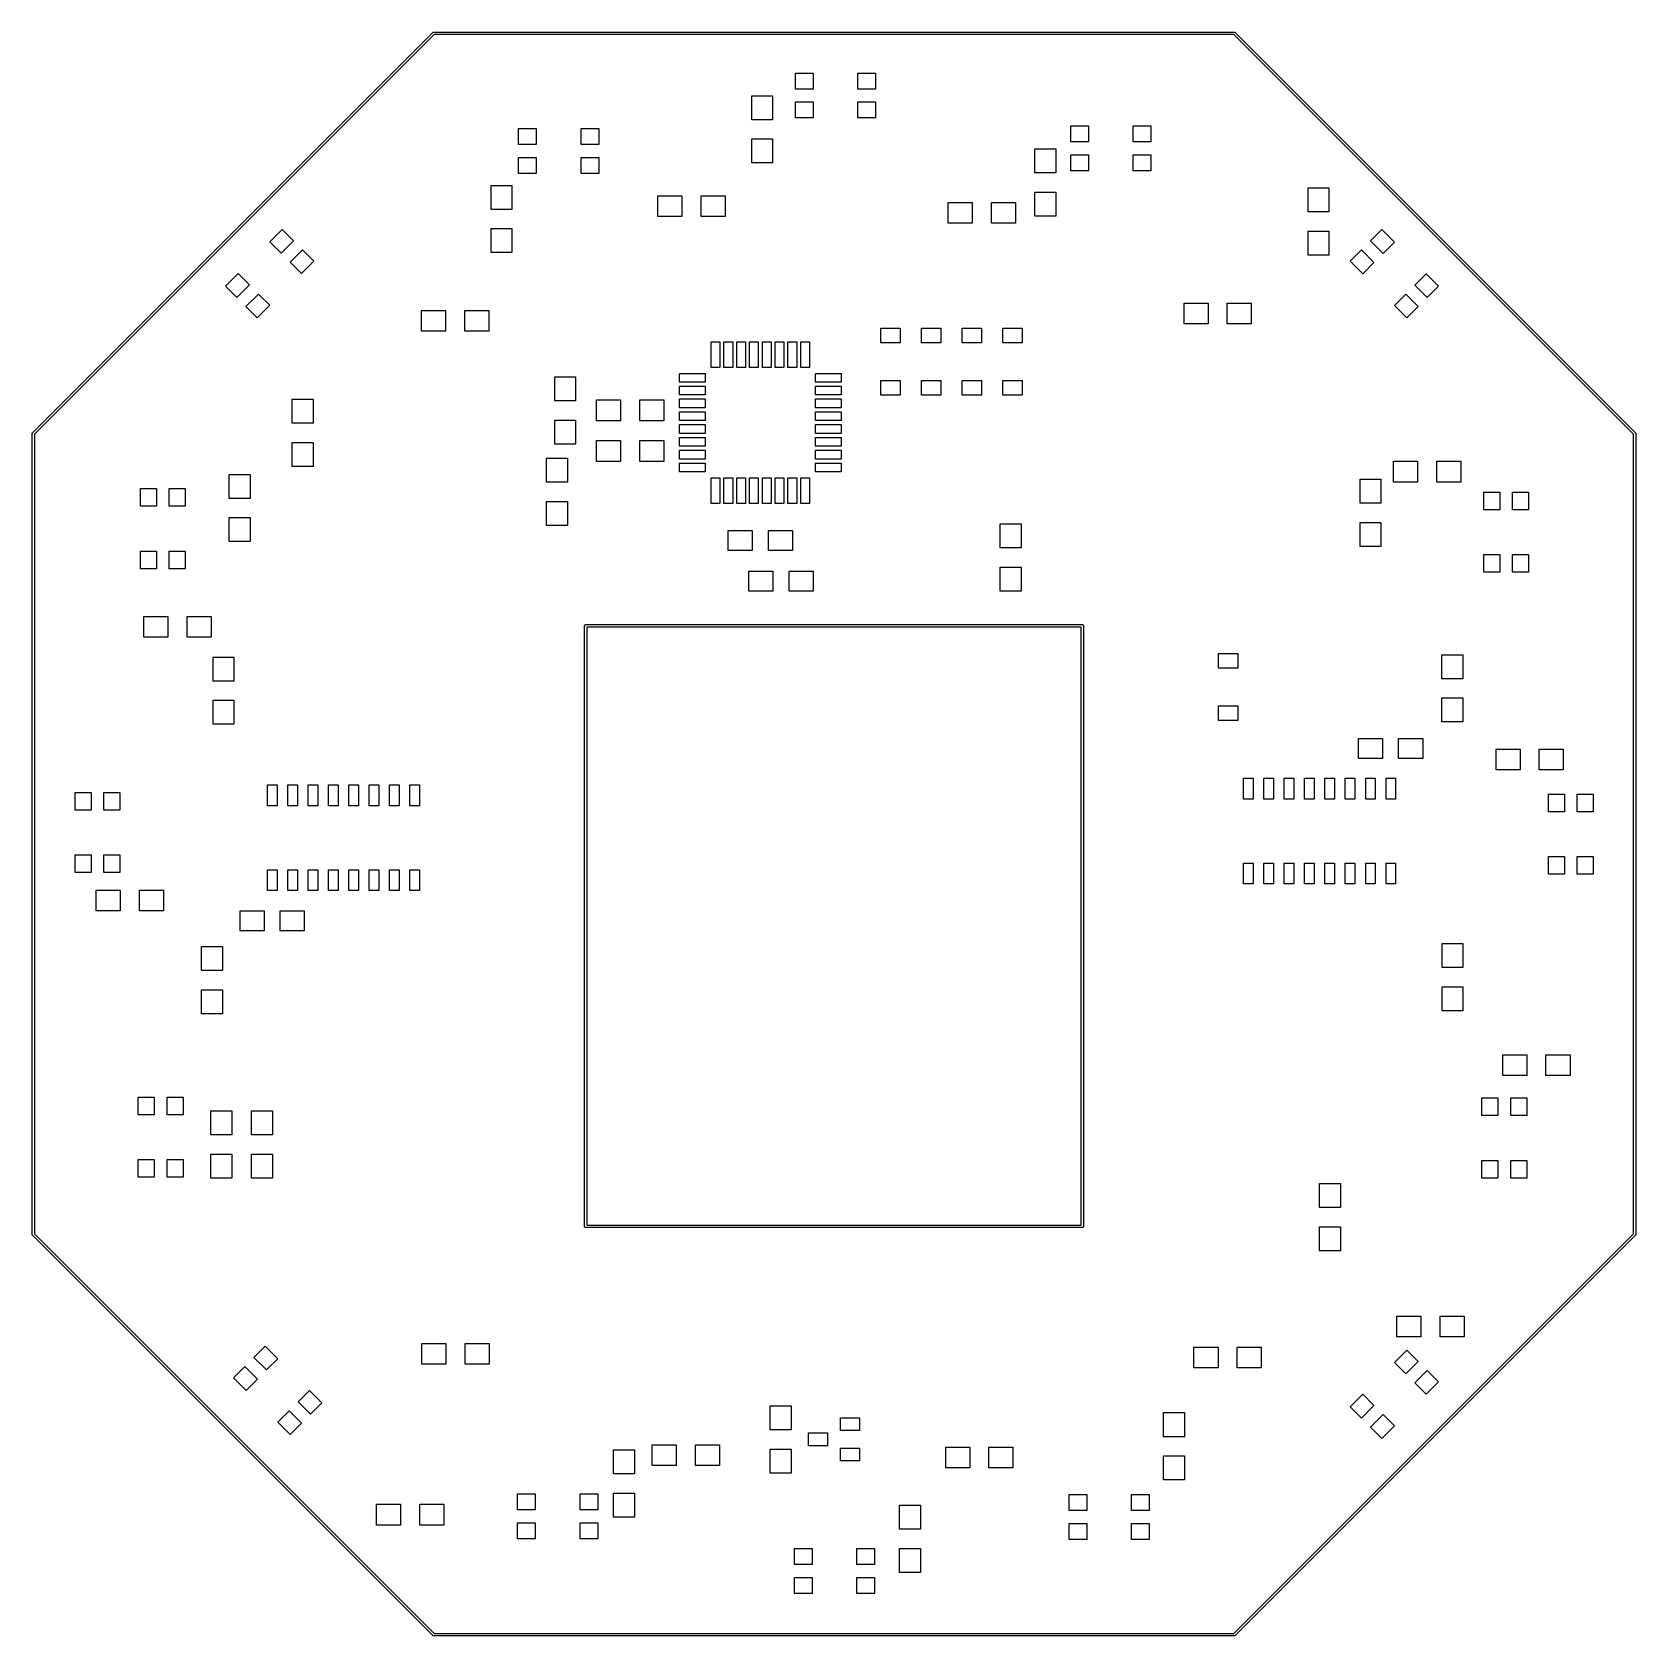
# Model space of a CAD drawing. Extents: x 107 to 207, y -143 to -43.
import ezdxf

# ---------------------------------------------------------------- set-up
doc = ezdxf.new("R2010")
doc.units = 0
doc.header["$MEASUREMENT"] = 0
doc.layers.add('BLACK', color=7, linetype='CONTINUOUS')

msp = doc.modelspace()

# ---------------------------------------------------------------- linework, layer by layer
at = {"layer": 'BLACK', "linetype": 'CONTINUOUS'}
for p, q in [((106.949, -67.9447), (131.945, -42.9493)), ((131.945, -42.9493), (131.951, -42.9417)), ((131.951, -42.9417), (131.96, -42.9367)), ((131.96, -42.9367), (131.968, -42.931)), ((131.968, -42.931), (131.971, -42.9301)), ((131.971, -42.9301), (131.974, -42.9284)), ((131.974, -42.9284), (131.984, -42.9267)), ((131.984, -42.9267), (131.993, -42.9241)), ((131.993, -42.9241), (132.003, -42.925)), ((132.003, -42.925), (181.997, -42.925)), ((181.997, -42.925), (182.007, -42.9241)), ((182.007, -42.9241), (182.016, -42.9267)), ((182.016, -42.9267), (182.026, -42.9284)), ((182.026, -42.9284), (182.029, -42.9301)), ((182.029, -42.9301), (182.032, -42.931)), ((182.032, -42.931), (182.04, -42.9367)), ((182.04, -42.9367), (182.049, -42.9417)), ((182.049, -42.9417), (182.055, -42.9493)), ((182.055, -42.9493), (207.051, -67.9447)), ((132.031, -43.075), (107.075, -68.0311)), ((181.969, -43.075), (132.031, -43.075)), ((206.925, -68.0311), (181.969, -43.075)), ((154.593, -46.4867), (154.593, -45.4867)), ((154.593, -45.4867), (155.693, -45.4867)), ((155.693, -45.4867), (155.693, -46.4867)), ((158.493, -46.4867), (158.493, -45.4867)), ((158.493, -45.4867), (159.593, -45.4867)), ((159.593, -45.4867), (159.593, -46.4867)), ((151.864, -48.3966), (151.864, -46.8966)), ((151.864, -46.8966), (153.164, -46.8966)), ((153.164, -46.8966), (153.164, -48.3966)), ((155.693, -46.4867), (154.593, -46.4867)), ((159.593, -46.4867), (158.493, -46.4867)), ((154.593, -48.2867), (154.593, -47.2867)), ((154.593, -47.2867), (155.693, -47.2867)), ((155.693, -47.2867), (155.693, -48.2867)), ((158.493, -48.2867), (158.493, -47.2867)), ((158.493, -47.2867), (159.593, -47.2867)), ((159.593, -47.2867), (159.593, -48.2867)), ((137.306, -49.9538), (137.306, -48.9538)), ((137.306, -48.9538), (138.406, -48.9538)), ((138.406, -48.9538), (138.406, -49.9538)), ((141.206, -49.9538), (141.206, -48.9538)), ((141.206, -48.9538), (142.306, -48.9538)), ((142.306, -48.9538), (142.306, -49.9538)), ((153.164, -48.3966), (151.864, -48.3966)), ((155.693, -48.2867), (154.593, -48.2867)), ((159.593, -48.2867), (158.493, -48.2867)), ((171.784, -49.7862), (171.784, -48.7862)), ((171.784, -48.7862), (172.884, -48.7862)), ((172.884, -48.7862), (172.884, -49.7862)), ((175.684, -49.7862), (175.684, -48.7862)), ((175.684, -48.7862), (176.784, -48.7862)), ((176.784, -48.7862), (176.784, -49.7862)), ((138.406, -49.9538), (137.306, -49.9538)), ((142.306, -49.9538), (141.206, -49.9538)), ((151.864, -51.0966), (151.864, -49.5966)), ((151.864, -49.5966), (153.164, -49.5966)), ((153.164, -49.5966), (153.164, -51.0966)), ((172.884, -49.7862), (171.784, -49.7862)), ((176.784, -49.7862), (175.684, -49.7862)), ((137.306, -51.7538), (137.306, -50.7538)), ((137.306, -50.7538), (138.406, -50.7538)), ((138.406, -50.7538), (138.406, -51.7538)), ((141.206, -51.7538), (141.206, -50.7538)), ((141.206, -50.7538), (142.306, -50.7538)), ((142.306, -50.7538), (142.306, -51.7538)), ((169.543, -51.7113), (169.543, -50.2113)), ((169.543, -50.2113), (170.843, -50.2113)), ((170.843, -50.2113), (170.843, -51.7113)), ((171.784, -51.5862), (171.784, -50.5862)), ((171.784, -50.5862), (172.884, -50.5862)), ((172.884, -50.5862), (172.884, -51.5862)), ((175.684, -51.5862), (175.684, -50.5862)), ((175.684, -50.5862), (176.784, -50.5862)), ((176.784, -50.5862), (176.784, -51.5862)), ((138.406, -51.7538), (137.306, -51.7538)), ((142.306, -51.7538), (141.206, -51.7538)), ((153.164, -51.0966), (151.864, -51.0966)), ((170.843, -51.7113), (169.543, -51.7113)), ((172.884, -51.5862), (171.784, -51.5862)), ((176.784, -51.5862), (175.684, -51.5862)), ((135.585, -53.9948), (135.585, -52.4948)), ((135.585, -52.4948), (136.885, -52.4948)), ((136.885, -52.4948), (136.885, -53.9948)), ((169.543, -54.4113), (169.543, -52.9113)), ((169.543, -52.9113), (170.843, -52.9113)), ((170.843, -52.9113), (170.843, -54.4113)), ((186.6, -54.15), (186.6, -52.65)), ((186.6, -52.65), (187.9, -52.65)), ((187.9, -52.65), (187.9, -54.15)), ((136.885, -53.9948), (135.585, -53.9948)), ((145.995, -54.4472), (145.995, -53.1472)), ((145.995, -53.1472), (147.495, -53.1472)), ((147.495, -53.1472), (147.495, -54.4472)), ((148.695, -54.4472), (148.695, -53.1472)), ((148.695, -53.1472), (150.195, -53.1472)), ((150.195, -53.1472), (150.195, -54.4472)), ((164.13, -54.8663), (164.13, -53.5663)), ((164.13, -53.5663), (165.63, -53.5663)), ((165.63, -53.5663), (165.63, -54.8663)), ((166.83, -54.8663), (166.83, -53.5663)), ((166.83, -53.5663), (168.33, -53.5663)), ((168.33, -53.5663), (168.33, -54.8663)), ((147.495, -54.4472), (145.995, -54.4472)), ((150.195, -54.4472), (148.695, -54.4472)), ((165.63, -54.8663), (164.13, -54.8663)), ((168.33, -54.8663), (166.83, -54.8663)), ((170.843, -54.4113), (169.543, -54.4113)), ((187.9, -54.15), (186.6, -54.15)), ((121.765, -56.0276), (122.543, -55.2498)), ((122.472, -56.7347), (121.765, -56.0276)), ((123.25, -55.9569), (122.472, -56.7347)), ((122.543, -55.2498), (123.25, -55.9569)), ((135.585, -56.6948), (135.585, -55.1948)), ((135.585, -55.1948), (136.885, -55.1948)), ((136.885, -55.1948), (136.885, -56.6948)), ((186.6, -56.85), (186.6, -55.35)), ((186.6, -55.35), (187.9, -55.35)), ((187.9, -55.35), (187.9, -56.85)), ((190.508, -55.9646), (191.215, -55.2575)), ((191.285, -56.7425), (190.508, -55.9646)), ((191.215, -55.2575), (191.992, -56.0354)), ((191.992, -56.0354), (191.285, -56.7425)), ((123.038, -57.3004), (123.816, -56.5226)), ((123.816, -56.5226), (124.523, -57.2297)), ((136.885, -56.6948), (135.585, -56.6948)), ((187.9, -56.85), (186.6, -56.85)), ((189.235, -57.2374), (189.942, -56.5303)), ((189.942, -56.5303), (190.72, -57.3081)), ((119.008, -58.7854), (119.785, -58.0075)), ((119.785, -58.0075), (120.492, -58.7146)), ((123.745, -58.0075), (123.038, -57.3004)), ((124.523, -57.2297), (123.745, -58.0075)), ((190.013, -58.0153), (189.235, -57.2374)), ((190.72, -57.3081), (190.013, -58.0153)), ((193.265, -58.7224), (193.972, -58.0153)), ((193.972, -58.0153), (194.75, -58.7931)), ((119.715, -59.4925), (119.008, -58.7854)), ((120.492, -58.7146), (119.715, -59.4925)), ((194.043, -59.5002), (193.265, -58.7224)), ((194.75, -58.7931), (194.043, -59.5002)), ((120.28, -60.0581), (121.058, -59.2803)), ((120.987, -60.7653), (120.28, -60.0581)), ((121.765, -59.9874), (120.987, -60.7653)), ((121.058, -59.2803), (121.765, -59.9874)), ((178.858, -61.1528), (178.858, -59.8528)), ((178.858, -59.8528), (180.358, -59.8528)), ((180.358, -59.8528), (180.358, -61.1528)), ((181.558, -61.1528), (181.558, -59.8528)), ((181.558, -59.8528), (183.058, -59.8528)), ((183.058, -59.8528), (183.058, -61.1528)), ((191.992, -59.9952), (192.7, -59.288)), ((192.77, -60.773), (191.992, -59.9952)), ((192.7, -59.288), (193.477, -60.0659)), ((193.477, -60.0659), (192.77, -60.773)), ((131.25, -61.61), (131.25, -60.31)), ((131.25, -60.31), (132.75, -60.31)), ((132.75, -60.31), (132.75, -61.61)), ((133.95, -61.61), (133.95, -60.31)), ((133.95, -60.31), (135.45, -60.31)), ((135.45, -60.31), (135.45, -61.61)), ((132.75, -61.61), (131.25, -61.61)), ((135.45, -61.61), (133.95, -61.61)), ((159.918, -62.32), (159.918, -61.41)), ((159.918, -61.41), (161.138, -61.41)), ((161.138, -61.41), (161.138, -62.32)), ((162.458, -62.32), (162.458, -61.41)), ((162.458, -61.41), (163.678, -61.41)), ((163.678, -61.41), (163.678, -62.32)), ((164.998, -62.32), (164.998, -61.41)), ((164.998, -61.41), (166.218, -61.41)), ((166.218, -61.41), (166.218, -62.32)), ((167.538, -62.32), (167.538, -61.41)), ((167.538, -61.41), (168.758, -61.41)), ((168.758, -61.41), (168.758, -62.32)), ((180.358, -61.1528), (178.858, -61.1528)), ((183.058, -61.1528), (181.558, -61.1528)), ((149.325, -63.86), (149.325, -62.26)), ((149.325, -62.26), (149.875, -62.26)), ((149.875, -62.26), (149.875, -63.86)), ((150.125, -63.86), (150.125, -62.26)), ((150.125, -62.26), (150.675, -62.26)), ((150.675, -62.26), (150.675, -63.86)), ((150.925, -63.86), (150.925, -62.26)), ((150.925, -62.26), (151.475, -62.26)), ((151.475, -62.26), (151.475, -63.86)), ((151.725, -63.86), (151.725, -62.26)), ((151.725, -62.26), (152.275, -62.26)), ((152.275, -62.26), (152.275, -63.86)), ((152.525, -63.86), (152.525, -62.26)), ((152.525, -62.26), (153.075, -62.26)), ((153.075, -62.26), (153.075, -63.86)), ((153.325, -63.86), (153.325, -62.26)), ((153.325, -62.26), (153.875, -62.26)), ((153.875, -62.26), (153.875, -63.86)), ((154.125, -63.86), (154.125, -62.26)), ((154.125, -62.26), (154.675, -62.26)), ((154.675, -62.26), (154.675, -63.86)), ((154.925, -63.86), (154.925, -62.26)), ((154.925, -62.26), (155.475, -62.26)), ((155.475, -62.26), (155.475, -63.86)), ((161.138, -62.32), (159.918, -62.32)), ((163.678, -62.32), (162.458, -62.32)), ((166.218, -62.32), (164.998, -62.32)), ((168.758, -62.32), (167.538, -62.32)), ((149.875, -63.86), (149.325, -63.86)), ((150.675, -63.86), (150.125, -63.86)), ((151.475, -63.86), (150.925, -63.86)), ((152.275, -63.86), (151.725, -63.86)), ((153.075, -63.86), (152.525, -63.86)), ((153.875, -63.86), (153.325, -63.86)), ((154.675, -63.86), (154.125, -63.86)), ((155.475, -63.86), (154.925, -63.86)), ((139.558, -65.948), (139.558, -64.448)), ((139.558, -64.448), (140.858, -64.448)), ((140.858, -64.448), (140.858, -65.948)), ((147.35, -64.785), (147.35, -64.235)), ((147.35, -64.235), (148.95, -64.235)), ((148.95, -64.785), (147.35, -64.785)), ((147.35, -65.585), (147.35, -65.035)), ((147.35, -65.035), (148.95, -65.035)), ((148.95, -64.235), (148.95, -64.785)), ((148.95, -65.035), (148.95, -65.585)), ((155.85, -64.785), (155.85, -64.235)), ((155.85, -64.235), (157.45, -64.235)), ((157.45, -64.785), (155.85, -64.785)), ((155.85, -65.585), (155.85, -65.035)), ((155.85, -65.035), (157.45, -65.035)), ((157.45, -64.235), (157.45, -64.785)), ((157.45, -65.035), (157.45, -65.585)), ((159.918, -65.59), (159.918, -64.68)), ((159.918, -64.68), (161.138, -64.68)), ((161.138, -64.68), (161.138, -65.59)), ((162.458, -65.59), (162.458, -64.68)), ((162.458, -64.68), (163.678, -64.68)), ((163.678, -64.68), (163.678, -65.59)), ((164.998, -65.59), (164.998, -64.68)), ((164.998, -64.68), (166.218, -64.68)), ((166.218, -64.68), (166.218, -65.59)), ((167.538, -65.59), (167.538, -64.68)), ((167.538, -64.68), (168.758, -64.68)), ((168.758, -64.68), (168.758, -65.59)), ((123.175, -67.345), (123.175, -65.845)), ((123.175, -65.845), (124.475, -65.845)), ((124.475, -65.845), (124.475, -67.345)), ((140.858, -65.948), (139.558, -65.948)), ((142.172, -67.198), (142.172, -65.898)), ((142.172, -65.898), (143.672, -65.898)), ((143.672, -65.898), (143.672, -67.198)), ((144.872, -67.198), (144.872, -65.898)), ((144.872, -65.898), (146.372, -65.898)), ((146.372, -65.898), (146.372, -67.198)), ((148.95, -65.585), (147.35, -65.585)), ((147.35, -66.385), (147.35, -65.835)), ((147.35, -65.835), (148.95, -65.835)), ((148.95, -65.835), (148.95, -66.385)), ((157.45, -65.585), (155.85, -65.585)), ((155.85, -66.385), (155.85, -65.835)), ((155.85, -65.835), (157.45, -65.835)), ((157.45, -65.835), (157.45, -66.385)), ((161.138, -65.59), (159.918, -65.59)), ((163.678, -65.59), (162.458, -65.59)), ((166.218, -65.59), (164.998, -65.59)), ((168.758, -65.59), (167.538, -65.59)), ((148.95, -66.385), (147.35, -66.385)), ((147.35, -67.185), (147.35, -66.635)), ((147.35, -66.635), (148.95, -66.635)), ((148.95, -66.635), (148.95, -67.185)), ((157.45, -66.385), (155.85, -66.385)), ((155.85, -67.185), (155.85, -66.635)), ((155.85, -66.635), (157.45, -66.635)), ((157.45, -66.635), (157.45, -67.185)), ((106.924, -67.9934), (106.927, -67.9837)), ((106.925, -68.0033), (106.924, -67.9934)), ((106.925, -117.997), (106.925, -68.0033)), ((106.927, -67.9837), (106.928, -67.974)), ((106.928, -67.974), (106.93, -67.9711)), ((106.93, -67.9711), (106.931, -67.9678)), ((106.931, -67.9678), (106.937, -67.9597)), ((106.937, -67.9597), (106.942, -67.951)), ((106.942, -67.951), (106.949, -67.9447)), ((107.075, -68.0311), (107.075, -117.969)), ((124.475, -67.345), (123.175, -67.345)), ((139.558, -68.648), (139.558, -67.148)), ((139.558, -67.148), (140.858, -67.148)), ((140.858, -67.148), (140.858, -68.648)), ((143.672, -67.198), (142.172, -67.198)), ((146.372, -67.198), (144.872, -67.198)), ((148.95, -67.185), (147.35, -67.185)), ((147.35, -67.985), (147.35, -67.435)), ((147.35, -67.435), (148.95, -67.435)), ((148.95, -67.985), (147.35, -67.985)), ((148.95, -67.435), (148.95, -67.985)), ((157.45, -67.185), (155.85, -67.185)), ((155.85, -67.985), (155.85, -67.435)), ((155.85, -67.435), (157.45, -67.435)), ((157.45, -67.985), (155.85, -67.985)), ((157.45, -67.435), (157.45, -67.985)), ((206.925, -117.969), (206.925, -68.0311)), ((207.051, -67.9447), (207.058, -67.951)), ((207.058, -67.951), (207.063, -67.9597)), ((207.063, -67.9597), (207.069, -67.9678)), ((207.069, -67.9678), (207.07, -67.971)), ((207.07, -67.971), (207.072, -67.974)), ((207.072, -67.974), (207.073, -67.9838)), ((207.073, -67.9838), (207.076, -67.9934)), ((207.076, -67.9934), (207.075, -68.0033)), ((207.075, -68.0033), (207.075, -117.997)), ((123.175, -70.045), (123.175, -68.545)), ((123.175, -68.545), (124.475, -68.545)), ((124.475, -68.545), (124.475, -70.045)), ((140.858, -68.648), (139.558, -68.648)), ((142.172, -69.738), (142.172, -68.438)), ((142.172, -68.438), (143.672, -68.438)), ((143.672, -68.438), (143.672, -69.738)), ((144.872, -69.738), (144.872, -68.438)), ((144.872, -68.438), (146.372, -68.438)), ((146.372, -68.438), (146.372, -69.738)), ((147.35, -68.785), (147.35, -68.235)), ((147.35, -68.235), (148.95, -68.235)), ((148.95, -68.785), (147.35, -68.785)), ((147.35, -69.585), (147.35, -69.035)), ((147.35, -69.035), (148.95, -69.035)), ((148.95, -68.235), (148.95, -68.785)), ((148.95, -69.035), (148.95, -69.585)), ((155.85, -68.785), (155.85, -68.235)), ((155.85, -68.235), (157.45, -68.235)), ((157.45, -68.785), (155.85, -68.785)), ((155.85, -69.585), (155.85, -69.035)), ((155.85, -69.035), (157.45, -69.035)), ((157.45, -68.235), (157.45, -68.785)), ((157.45, -69.035), (157.45, -69.585)), ((124.475, -70.045), (123.175, -70.045)), ((139.05, -71.028), (139.05, -69.528)), ((139.05, -69.528), (140.35, -69.528)), ((140.35, -69.528), (140.35, -71.028)), ((143.672, -69.738), (142.172, -69.738)), ((146.372, -69.738), (144.872, -69.738)), ((148.95, -69.585), (147.35, -69.585)), ((147.35, -70.385), (147.35, -69.835)), ((147.35, -69.835), (148.95, -69.835)), ((148.95, -69.835), (148.95, -70.385)), ((157.45, -69.585), (155.85, -69.585)), ((155.85, -70.385), (155.85, -69.835)), ((155.85, -69.835), (157.45, -69.835)), ((157.45, -69.835), (157.45, -70.385)), ((191.943, -71.0207), (191.943, -69.7207)), ((191.943, -69.7207), (193.443, -69.7207)), ((193.443, -69.7207), (193.443, -71.0207)), ((194.643, -71.0207), (194.643, -69.7207)), ((194.643, -69.7207), (196.143, -69.7207)), ((196.143, -69.7207), (196.143, -71.0207)), ((119.238, -72.044), (119.238, -70.544)), ((119.238, -70.544), (120.538, -70.544)), ((120.538, -70.544), (120.538, -72.044)), ((140.35, -71.028), (139.05, -71.028)), ((148.95, -70.385), (147.35, -70.385)), ((149.325, -72.36), (149.325, -70.76)), ((149.325, -70.76), (149.875, -70.76)), ((149.875, -70.76), (149.875, -72.36)), ((150.125, -72.36), (150.125, -70.76)), ((150.125, -70.76), (150.675, -70.76)), ((150.675, -70.76), (150.675, -72.36)), ((150.925, -72.36), (150.925, -70.76)), ((150.925, -70.76), (151.475, -70.76)), ((151.475, -70.76), (151.475, -72.36)), ((151.725, -72.36), (151.725, -70.76)), ((151.725, -70.76), (152.275, -70.76)), ((152.275, -70.76), (152.275, -72.36)), ((152.525, -72.36), (152.525, -70.76)), ((152.525, -70.76), (153.075, -70.76)), ((153.075, -70.76), (153.075, -72.36)), ((153.325, -72.36), (153.325, -70.76)), ((153.325, -70.76), (153.875, -70.76)), ((153.875, -70.76), (153.875, -72.36)), ((154.125, -72.36), (154.125, -70.76)), ((154.125, -70.76), (154.675, -70.76)), ((154.675, -70.76), (154.675, -72.36)), ((154.925, -72.36), (154.925, -70.76)), ((154.925, -70.76), (155.475, -70.76)), ((155.475, -70.76), (155.475, -72.36)), ((157.45, -70.385), (155.85, -70.385)), ((189.85, -72.35), (189.85, -70.85)), ((189.85, -70.85), (191.15, -70.85)), ((191.15, -70.85), (191.15, -72.35)), ((193.443, -71.0207), (191.943, -71.0207)), ((196.143, -71.0207), (194.643, -71.0207)), ((113.691, -72.535), (113.691, -71.435)), ((113.691, -71.435), (114.691, -71.435)), ((114.691, -71.435), (114.691, -72.535)), ((115.491, -72.535), (115.491, -71.435)), ((115.491, -71.435), (116.491, -71.435)), ((116.491, -71.435), (116.491, -72.535)), ((120.538, -72.044), (119.238, -72.044)), ((197.573, -72.7495), (197.573, -71.6495)), ((197.573, -71.6495), (198.573, -71.6495)), ((198.573, -71.6495), (198.573, -72.7495)), ((199.373, -72.7495), (199.373, -71.6495)), ((199.373, -71.6495), (200.373, -71.6495)), ((200.373, -71.6495), (200.373, -72.7495)), ((114.691, -72.535), (113.691, -72.535)), ((116.491, -72.535), (115.491, -72.535)), ((139.05, -73.728), (139.05, -72.228)), ((139.05, -72.228), (140.35, -72.228)), ((140.35, -72.228), (140.35, -73.728)), ((149.875, -72.36), (149.325, -72.36)), ((150.675, -72.36), (150.125, -72.36)), ((151.475, -72.36), (150.925, -72.36)), ((152.275, -72.36), (151.725, -72.36)), ((153.075, -72.36), (152.525, -72.36)), ((153.875, -72.36), (153.325, -72.36)), ((154.675, -72.36), (154.125, -72.36)), ((155.475, -72.36), (154.925, -72.36)), ((191.15, -72.35), (189.85, -72.35)), ((198.573, -72.7495), (197.573, -72.7495)), ((200.373, -72.7495), (199.373, -72.7495)), ((119.238, -74.744), (119.238, -73.244)), ((119.238, -73.244), (120.538, -73.244)), ((120.538, -73.244), (120.538, -74.744)), ((140.35, -73.728), (139.05, -73.728)), ((150.4, -75.301), (150.4, -74.051)), ((150.4, -74.051), (151.9, -74.051)), ((151.9, -74.051), (151.9, -75.301)), ((152.9, -75.301), (152.9, -74.051)), ((152.9, -74.051), (154.4, -74.051)), ((154.4, -74.051), (154.4, -75.301)), ((167.38, -75.13), (167.38, -73.63)), ((167.38, -73.63), (168.68, -73.63)), ((168.68, -73.63), (168.68, -75.13)), ((189.85, -75.05), (189.85, -73.55)), ((189.85, -73.55), (191.15, -73.55)), ((191.15, -73.55), (191.15, -75.05)), ((120.538, -74.744), (119.238, -74.744)), ((191.15, -75.05), (189.85, -75.05)), ((113.691, -76.435), (113.691, -75.335)), ((113.691, -75.335), (114.691, -75.335)), ((114.691, -75.335), (114.691, -76.435)), ((115.491, -76.435), (115.491, -75.335)), ((115.491, -75.335), (116.491, -75.335)), ((116.491, -75.335), (116.491, -76.435)), ((151.9, -75.301), (150.4, -75.301)), ((154.4, -75.301), (152.9, -75.301)), ((168.68, -75.13), (167.38, -75.13)), ((197.573, -76.6495), (197.573, -75.5495)), ((197.573, -75.5495), (198.573, -75.5495)), ((198.573, -75.5495), (198.573, -76.6495)), ((199.373, -76.6495), (199.373, -75.5495)), ((199.373, -75.5495), (200.373, -75.5495)), ((200.373, -75.5495), (200.373, -76.6495)), ((114.691, -76.435), (113.691, -76.435)), ((116.491, -76.435), (115.491, -76.435)), ((151.69, -77.841), (151.69, -76.591)), ((151.69, -76.591), (153.19, -76.591)), ((153.19, -76.591), (153.19, -77.841)), ((154.19, -77.841), (154.19, -76.591)), ((154.19, -76.591), (155.69, -76.591)), ((155.69, -76.591), (155.69, -77.841)), ((167.38, -77.83), (167.38, -76.33)), ((167.38, -76.33), (168.68, -76.33)), ((168.68, -76.33), (168.68, -77.83)), ((198.573, -76.6495), (197.573, -76.6495)), ((200.373, -76.6495), (199.373, -76.6495)), ((153.19, -77.841), (151.69, -77.841)), ((155.69, -77.841), (154.19, -77.841)), ((168.68, -77.83), (167.38, -77.83)), ((113.902, -80.7108), (113.902, -79.4108)), ((113.902, -79.4108), (115.402, -79.4108)), ((115.402, -79.4108), (115.402, -80.7108)), ((116.602, -80.7108), (116.602, -79.4108)), ((116.602, -79.4108), (118.102, -79.4108)), ((118.102, -79.4108), (118.102, -80.7108)), ((141.425, -79.9868), (141.427, -79.9805)), ((141.425, -79.9934), (141.425, -79.9868)), ((141.425, -117.487), (141.425, -79.9934)), ((141.425, -79.9934), (141.425, -79.9934)), ((141.427, -79.9805), (141.428, -79.974)), ((141.428, -79.974), (141.432, -79.9682)), ((141.432, -79.9682), (141.434, -79.9619)), ((141.434, -79.9619), (141.438, -79.9568)), ((141.438, -79.9568), (141.442, -79.951)), ((141.442, -79.951), (141.447, -79.9468)), ((141.447, -79.9468), (141.451, -79.9417)), ((141.451, -79.9417), (141.457, -79.9383)), ((141.457, -79.9383), (141.462, -79.934)), ((141.462, -79.934), (141.468, -79.9318)), ((141.468, -79.9318), (141.474, -79.9284)), ((141.474, -79.9284), (141.481, -79.9273)), ((141.481, -79.9273), (141.487, -79.925)), ((141.487, -79.925), (141.493, -79.925)), ((141.493, -79.925), (141.493, -79.925)), ((141.493, -79.925), (172.507, -79.925)), ((172.425, -80.075), (141.575, -80.075)), ((141.575, -80.075), (141.575, -117.425)), ((172.425, -117.425), (172.425, -80.075)), ((172.507, -79.925), (172.507, -79.925)), ((172.507, -79.925), (172.513, -79.925)), ((172.513, -79.925), (172.519, -79.9273)), ((172.519, -79.9273), (172.526, -79.9284)), ((172.526, -79.9284), (172.532, -79.9318)), ((172.532, -79.9318), (172.538, -79.934)), ((172.538, -79.934), (172.543, -79.9383)), ((172.543, -79.9383), (172.549, -79.9417)), ((172.549, -79.9417), (172.553, -79.9468)), ((172.553, -79.9468), (172.558, -79.951)), ((172.558, -79.951), (172.562, -79.9568)), ((172.562, -79.9568), (172.566, -79.9619)), ((172.566, -79.9619), (172.568, -79.9682)), ((172.568, -79.9682), (172.572, -79.974)), ((172.572, -79.974), (172.573, -79.9805)), ((172.573, -79.9805), (172.575, -79.9868)), ((172.575, -79.9868), (172.575, -79.9934)), ((172.575, -79.9934), (172.575, -79.9934)), ((172.575, -79.9934), (172.575, -117.507)), ((115.402, -80.7108), (113.902, -80.7108)), ((118.102, -80.7108), (116.602, -80.7108)), ((118.222, -83.4486), (118.222, -81.9486)), ((118.222, -81.9486), (119.522, -81.9486)), ((119.522, -81.9486), (119.522, -83.4486)), ((181, -82.64), (181, -81.73)), ((181, -81.73), (182.22, -81.73)), ((182.22, -81.73), (182.22, -82.64)), ((194.958, -83.3038), (194.958, -81.8038)), ((194.958, -81.8038), (196.258, -81.8038)), ((196.258, -81.8038), (196.258, -83.3038)), ((182.22, -82.64), (181, -82.64)), ((119.522, -83.4486), (118.222, -83.4486)), ((196.258, -83.3038), (194.958, -83.3038)), ((118.222, -86.1486), (118.222, -84.6486)), ((118.222, -84.6486), (119.522, -84.6486)), ((119.522, -84.6486), (119.522, -86.1486)), ((181, -85.91), (181, -85)), ((181, -85), (182.22, -85)), ((182.22, -85), (182.22, -85.91)), ((194.958, -86.0038), (194.958, -84.5038)), ((194.958, -84.5038), (196.258, -84.5038)), ((196.258, -84.5038), (196.258, -86.0038)), ((182.22, -85.91), (181, -85.91)), ((196.258, -86.0038), (194.958, -86.0038)), ((119.522, -86.1486), (118.222, -86.1486)), ((189.76, -88.285), (189.76, -87.035)), ((189.76, -87.035), (191.26, -87.035)), ((191.26, -87.035), (191.26, -88.285)), ((192.26, -88.285), (192.26, -87.035)), ((192.26, -87.035), (193.76, -87.035)), ((193.76, -87.035), (193.76, -88.285)), ((198.342, -88.9963), (198.342, -87.6963)), ((198.342, -87.6963), (199.842, -87.6963)), ((199.842, -87.6963), (199.842, -88.9963)), ((201.042, -88.9963), (201.042, -87.6963)), ((201.042, -87.6963), (202.542, -87.6963)), ((202.542, -87.6963), (202.542, -88.9963)), ((191.26, -88.285), (189.76, -88.285)), ((193.76, -88.285), (192.26, -88.285)), ((199.842, -88.9963), (198.342, -88.9963)), ((202.542, -88.9963), (201.042, -88.9963)), ((121.62, -91.235), (121.62, -89.935)), ((121.62, -89.935), (122.22, -89.935)), ((122.22, -89.935), (122.22, -91.235)), ((122.89, -91.235), (122.89, -89.935)), ((122.89, -89.935), (123.49, -89.935)), ((123.49, -89.935), (123.49, -91.235)), ((124.16, -91.235), (124.16, -89.935)), ((124.16, -89.935), (124.76, -89.935)), ((124.76, -89.935), (124.76, -91.235)), ((125.43, -91.235), (125.43, -89.935)), ((125.43, -89.935), (126.03, -89.935)), ((126.03, -89.935), (126.03, -91.235)), ((126.7, -91.235), (126.7, -89.935)), ((126.7, -89.935), (127.3, -89.935)), ((127.3, -89.935), (127.3, -91.235)), ((127.97, -91.235), (127.97, -89.935)), ((127.97, -89.935), (128.57, -89.935)), ((128.57, -89.935), (128.57, -91.235)), ((129.24, -91.235), (129.24, -89.935)), ((129.24, -89.935), (129.84, -89.935)), ((129.84, -89.935), (129.84, -91.235)), ((130.51, -91.235), (130.51, -89.935)), ((130.51, -89.935), (131.11, -89.935)), ((131.11, -89.935), (131.11, -91.235)), ((182.58, -90.82), (182.58, -89.52)), ((182.58, -89.52), (183.18, -89.52)), ((183.18, -89.52), (183.18, -90.82)), ((183.85, -90.82), (183.85, -89.52)), ((183.85, -89.52), (184.45, -89.52)), ((184.45, -89.52), (184.45, -90.82)), ((185.12, -90.82), (185.12, -89.52)), ((185.12, -89.52), (185.72, -89.52)), ((185.72, -89.52), (185.72, -90.82)), ((186.39, -90.82), (186.39, -89.52)), ((186.39, -89.52), (186.99, -89.52)), ((186.99, -89.52), (186.99, -90.82)), ((187.66, -90.82), (187.66, -89.52)), ((187.66, -89.52), (188.26, -89.52)), ((188.26, -89.52), (188.26, -90.82)), ((188.93, -90.82), (188.93, -89.52)), ((188.93, -89.52), (189.53, -89.52)), ((189.53, -89.52), (189.53, -90.82)), ((190.2, -90.82), (190.2, -89.52)), ((190.2, -89.52), (190.8, -89.52)), ((190.8, -89.52), (190.8, -90.82)), ((191.47, -90.82), (191.47, -89.52)), ((191.47, -89.52), (192.07, -89.52)), ((192.07, -89.52), (192.07, -90.82)), ((109.612, -91.5063), (109.612, -90.4063)), ((109.612, -90.4063), (110.612, -90.4063)), ((110.612, -90.4063), (110.612, -91.5063)), ((111.412, -91.5063), (111.412, -90.4063)), ((111.412, -90.4063), (112.412, -90.4063)), ((112.412, -90.4063), (112.412, -91.5063)), ((183.18, -90.82), (182.58, -90.82)), ((184.45, -90.82), (183.85, -90.82)), ((185.72, -90.82), (185.12, -90.82)), ((186.99, -90.82), (186.39, -90.82)), ((188.26, -90.82), (187.66, -90.82)), ((189.53, -90.82), (188.93, -90.82)), ((190.8, -90.82), (190.2, -90.82)), ((192.07, -90.82), (191.47, -90.82)), ((201.611, -91.609), (201.611, -90.509)), ((201.611, -90.509), (202.611, -90.509)), ((202.611, -90.509), (202.611, -91.609)), ((203.411, -91.609), (203.411, -90.509)), ((203.411, -90.509), (204.411, -90.509)), ((204.411, -90.509), (204.411, -91.609)), ((110.612, -91.5063), (109.612, -91.5063)), ((112.412, -91.5063), (111.412, -91.5063)), ((122.22, -91.235), (121.62, -91.235)), ((123.49, -91.235), (122.89, -91.235)), ((124.76, -91.235), (124.16, -91.235)), ((126.03, -91.235), (125.43, -91.235)), ((127.3, -91.235), (126.7, -91.235)), ((128.57, -91.235), (127.97, -91.235)), ((129.84, -91.235), (129.24, -91.235)), ((131.11, -91.235), (130.51, -91.235)), ((202.611, -91.609), (201.611, -91.609)), ((204.411, -91.609), (203.411, -91.609)), ((109.612, -95.4063), (109.612, -94.3063)), ((109.612, -94.3063), (110.612, -94.3063)), ((110.612, -94.3063), (110.612, -95.4063)), ((111.412, -95.4063), (111.412, -94.3063)), ((111.412, -94.3063), (112.412, -94.3063)), ((112.412, -94.3063), (112.412, -95.4063)), ((182.58, -96.12), (182.58, -94.82)), ((182.58, -94.82), (183.18, -94.82)), ((183.18, -94.82), (183.18, -96.12)), ((183.85, -96.12), (183.85, -94.82)), ((183.85, -94.82), (184.45, -94.82)), ((184.45, -94.82), (184.45, -96.12)), ((185.12, -96.12), (185.12, -94.82)), ((185.12, -94.82), (185.72, -94.82)), ((185.72, -94.82), (185.72, -96.12)), ((186.39, -96.12), (186.39, -94.82)), ((186.39, -94.82), (186.99, -94.82)), ((186.99, -94.82), (186.99, -96.12)), ((187.66, -96.12), (187.66, -94.82)), ((187.66, -94.82), (188.26, -94.82)), ((188.26, -94.82), (188.26, -96.12)), ((188.93, -96.12), (188.93, -94.82)), ((188.93, -94.82), (189.53, -94.82)), ((189.53, -94.82), (189.53, -96.12)), ((190.2, -96.12), (190.2, -94.82)), ((190.2, -94.82), (190.8, -94.82)), ((190.8, -94.82), (190.8, -96.12)), ((191.47, -96.12), (191.47, -94.82)), ((191.47, -94.82), (192.07, -94.82)), ((192.07, -94.82), (192.07, -96.12)), ((201.611, -95.509), (201.611, -94.409)), ((201.611, -94.409), (202.611, -94.409)), ((202.611, -94.409), (202.611, -95.509)), ((203.411, -95.509), (203.411, -94.409)), ((203.411, -94.409), (204.411, -94.409)), ((204.411, -94.409), (204.411, -95.509)), ((110.612, -95.4063), (109.612, -95.4063)), ((112.412, -95.4063), (111.412, -95.4063)), ((121.62, -96.535), (121.62, -95.235)), ((121.62, -95.235), (122.22, -95.235)), ((122.22, -95.235), (122.22, -96.535)), ((122.89, -96.535), (122.89, -95.235)), ((122.89, -95.235), (123.49, -95.235)), ((123.49, -95.235), (123.49, -96.535)), ((124.16, -96.535), (124.16, -95.235)), ((124.16, -95.235), (124.76, -95.235)), ((124.76, -95.235), (124.76, -96.535)), ((125.43, -96.535), (125.43, -95.235)), ((125.43, -95.235), (126.03, -95.235)), ((126.03, -95.235), (126.03, -96.535)), ((126.7, -96.535), (126.7, -95.235)), ((126.7, -95.235), (127.3, -95.235)), ((127.3, -95.235), (127.3, -96.535)), ((127.97, -96.535), (127.97, -95.235)), ((127.97, -95.235), (128.57, -95.235)), ((128.57, -95.235), (128.57, -96.535)), ((129.24, -96.535), (129.24, -95.235)), ((129.24, -95.235), (129.84, -95.235)), ((129.84, -95.235), (129.84, -96.535)), ((130.51, -96.535), (130.51, -95.235)), ((130.51, -95.235), (131.11, -95.235)), ((131.11, -95.235), (131.11, -96.535)), ((183.18, -96.12), (182.58, -96.12)), ((184.45, -96.12), (183.85, -96.12)), ((185.72, -96.12), (185.12, -96.12)), ((186.99, -96.12), (186.39, -96.12)), ((188.26, -96.12), (187.66, -96.12)), ((189.53, -96.12), (188.93, -96.12)), ((190.8, -96.12), (190.2, -96.12)), ((192.07, -96.12), (191.47, -96.12)), ((202.611, -95.509), (201.611, -95.509)), ((204.411, -95.509), (203.411, -95.509)), ((110.93, -97.805), (110.93, -96.505)), ((110.93, -96.505), (112.43, -96.505)), ((112.43, -96.505), (112.43, -97.805)), ((113.63, -97.805), (113.63, -96.505)), ((113.63, -96.505), (115.13, -96.505)), ((115.13, -96.505), (115.13, -97.805)), ((122.22, -96.535), (121.62, -96.535)), ((123.49, -96.535), (122.89, -96.535)), ((124.76, -96.535), (124.16, -96.535)), ((126.03, -96.535), (125.43, -96.535)), ((127.3, -96.535), (126.7, -96.535)), ((128.57, -96.535), (127.97, -96.535)), ((129.84, -96.535), (129.24, -96.535)), ((131.11, -96.535), (130.51, -96.535)), ((112.43, -97.805), (110.93, -97.805)), ((115.13, -97.805), (113.63, -97.805)), ((119.92, -99.05), (119.92, -97.8)), ((119.92, -97.8), (121.42, -97.8)), ((121.42, -97.8), (121.42, -99.05)), ((122.42, -99.05), (122.42, -97.8)), ((122.42, -97.8), (123.92, -97.8)), ((123.92, -97.8), (123.92, -99.05)), ((121.42, -99.05), (119.92, -99.05)), ((123.92, -99.05), (122.42, -99.05)), ((117.508, -101.521), (117.508, -100.021)), ((117.508, -100.021), (118.808, -100.021)), ((118.808, -100.021), (118.808, -101.521)), ((194.971, -101.345), (194.971, -99.8454)), ((194.971, -99.8454), (196.271, -99.8454)), ((196.271, -99.8454), (196.271, -101.345)), ((118.808, -101.521), (117.508, -101.521)), ((196.271, -101.345), (194.971, -101.345)), ((117.508, -104.221), (117.508, -102.721)), ((117.508, -102.721), (118.808, -102.721)), ((118.808, -102.721), (118.808, -104.221)), ((194.971, -104.045), (194.971, -102.545)), ((194.971, -102.545), (196.271, -102.545)), ((196.271, -102.545), (196.271, -104.045)), ((196.271, -104.045), (194.971, -104.045)), ((118.808, -104.221), (117.508, -104.221)), ((198.76, -108.08), (198.76, -106.78)), ((198.76, -106.78), (200.26, -106.78)), ((200.26, -106.78), (200.26, -108.08)), ((201.46, -108.08), (201.46, -106.78)), ((201.46, -106.78), (202.96, -106.78)), ((202.96, -106.78), (202.96, -108.08)), ((200.26, -108.08), (198.76, -108.08)), ((202.96, -108.08), (201.46, -108.08)), ((113.551, -110.533), (113.551, -109.433)), ((113.551, -109.433), (114.551, -109.433)), ((114.551, -109.433), (114.551, -110.533)), ((115.351, -110.533), (115.351, -109.433)), ((115.351, -109.433), (116.351, -109.433)), ((116.351, -109.433), (116.351, -110.533)), ((197.458, -110.583), (197.458, -109.483)), ((197.458, -109.483), (198.458, -109.483)), ((198.458, -109.483), (198.458, -110.583)), ((199.258, -110.583), (199.258, -109.483)), ((199.258, -109.483), (200.258, -109.483)), ((200.258, -109.483), (200.258, -110.583)), ((114.551, -110.533), (113.551, -110.533)), ((116.351, -110.533), (115.351, -110.533)), ((118.095, -111.795), (118.095, -110.295)), ((118.095, -110.295), (119.395, -110.295)), ((119.395, -110.295), (119.395, -111.795)), ((120.635, -111.795), (120.635, -110.295)), ((120.635, -110.295), (121.935, -110.295)), ((121.935, -110.295), (121.935, -111.795)), ((198.458, -110.583), (197.458, -110.583)), ((200.258, -110.583), (199.258, -110.583)), ((119.395, -111.795), (118.095, -111.795)), ((121.935, -111.795), (120.635, -111.795)), ((118.095, -114.495), (118.095, -112.995)), ((118.095, -112.995), (119.395, -112.995)), ((119.395, -112.995), (119.395, -114.495)), ((120.635, -114.495), (120.635, -112.995)), ((120.635, -112.995), (121.935, -112.995)), ((121.935, -112.995), (121.935, -114.495)), ((113.551, -114.433), (113.551, -113.333)), ((113.551, -113.333), (114.551, -113.333)), ((114.551, -113.333), (114.551, -114.433)), ((115.351, -114.433), (115.351, -113.333)), ((115.351, -113.333), (116.351, -113.333)), ((116.351, -113.333), (116.351, -114.433)), ((197.458, -114.483), (197.458, -113.383)), ((197.458, -113.383), (198.458, -113.383)), ((198.458, -113.383), (198.458, -114.483)), ((199.258, -114.483), (199.258, -113.383)), ((199.258, -113.383), (200.258, -113.383)), ((200.258, -113.383), (200.258, -114.483)), ((114.551, -114.433), (113.551, -114.433)), ((116.351, -114.433), (115.351, -114.433)), ((119.395, -114.495), (118.095, -114.495)), ((121.935, -114.495), (120.635, -114.495)), ((187.32, -116.33), (187.32, -114.83)), ((187.32, -114.83), (188.62, -114.83)), ((188.62, -114.83), (188.62, -116.33)), ((198.458, -114.483), (197.458, -114.483)), ((200.258, -114.483), (199.258, -114.483)), ((188.62, -116.33), (187.32, -116.33)), ((106.924, -118.007), (106.925, -117.997)), ((106.927, -118.016), (106.924, -118.007)), ((106.928, -118.026), (106.927, -118.016)), ((106.93, -118.029), (106.928, -118.026)), ((106.931, -118.032), (106.93, -118.029)), ((106.937, -118.04), (106.931, -118.032)), ((106.942, -118.049), (106.937, -118.04)), ((106.949, -118.055), (106.942, -118.049)), ((131.945, -143.051), (106.949, -118.055)), ((107.075, -117.969), (132.031, -142.925)), ((141.425, -117.513), (141.425, -117.487)), ((141.427, -117.519), (141.425, -117.513)), ((141.428, -117.526), (141.427, -117.519)), ((141.432, -117.532), (141.428, -117.526)), ((141.434, -117.538), (141.432, -117.532)), ((141.438, -117.543), (141.434, -117.538)), ((141.442, -117.549), (141.438, -117.543)), ((141.447, -117.553), (141.442, -117.549)), ((141.451, -117.558), (141.447, -117.553)), ((141.457, -117.562), (141.451, -117.558)), ((141.462, -117.566), (141.457, -117.562)), ((141.468, -117.568), (141.462, -117.566)), ((141.474, -117.572), (141.468, -117.568)), ((141.481, -117.573), (141.474, -117.572)), ((141.487, -117.575), (141.481, -117.573)), ((141.493, -117.575), (141.487, -117.575)), ((172.507, -117.575), (141.493, -117.575)), ((141.493, -117.575), (141.493, -117.575)), ((141.575, -117.425), (172.425, -117.425)), ((172.513, -117.575), (172.507, -117.575)), ((172.507, -117.575), (172.507, -117.575)), ((172.519, -117.573), (172.513, -117.575)), ((172.526, -117.572), (172.519, -117.573)), ((172.532, -117.568), (172.526, -117.572)), ((172.538, -117.566), (172.532, -117.568)), ((172.543, -117.562), (172.538, -117.566)), ((172.549, -117.558), (172.543, -117.562)), ((172.553, -117.553), (172.549, -117.558)), ((172.558, -117.549), (172.553, -117.553)), ((172.562, -117.543), (172.558, -117.549)), ((172.566, -117.538), (172.562, -117.543)), ((172.568, -117.532), (172.566, -117.538)), ((172.572, -117.526), (172.568, -117.532)), ((172.573, -117.519), (172.572, -117.526)), ((172.575, -117.513), (172.573, -117.519)), ((172.575, -117.507), (172.575, -117.507)), ((172.575, -117.507), (172.575, -117.513)), ((181.969, -142.925), (206.925, -117.969)), ((207.051, -118.055), (182.055, -143.051)), ((187.32, -119.03), (187.32, -117.53)), ((187.32, -117.53), (188.62, -117.53)), ((188.62, -117.53), (188.62, -119.03)), ((207.058, -118.049), (207.051, -118.055)), ((207.063, -118.04), (207.058, -118.049)), ((207.069, -118.032), (207.063, -118.04)), ((207.07, -118.029), (207.069, -118.032)), ((207.072, -118.026), (207.07, -118.029)), ((207.073, -118.016), (207.072, -118.026)), ((207.076, -118.007), (207.073, -118.016)), ((207.075, -117.997), (207.076, -118.007)), ((188.62, -119.03), (187.32, -119.03)), ((192.15, -124.4), (192.15, -123.1)), ((192.15, -123.1), (193.65, -123.1)), ((193.65, -123.1), (193.65, -124.4)), ((194.85, -124.4), (194.85, -123.1)), ((194.85, -123.1), (196.35, -123.1)), ((196.35, -123.1), (196.35, -124.4)), ((120.78, -125.692), (121.487, -124.985)), ((121.487, -124.985), (122.265, -125.763)), ((131.26, -126.11), (131.26, -124.81)), ((131.26, -124.81), (132.76, -124.81)), ((132.76, -124.81), (132.76, -126.11)), ((133.96, -126.11), (133.96, -124.81)), ((133.96, -124.81), (135.46, -124.81)), ((135.46, -124.81), (135.46, -126.11)), ((179.48, -126.34), (179.48, -125.04)), ((179.48, -125.04), (180.98, -125.04)), ((180.98, -125.04), (180.98, -126.34)), ((182.18, -126.34), (182.18, -125.04)), ((182.18, -125.04), (183.68, -125.04)), ((183.68, -125.04), (183.68, -126.34)), ((193.65, -124.4), (192.15, -124.4)), ((196.35, -124.4), (194.85, -124.4)), ((121.558, -126.47), (120.78, -125.692)), ((122.265, -125.763), (121.558, -126.47)), ((132.76, -126.11), (131.26, -126.11)), ((135.46, -126.11), (133.96, -126.11)), ((191.992, -126.005), (192.77, -125.227)), ((192.7, -126.712), (191.992, -126.005)), ((193.477, -125.934), (192.7, -126.712)), ((192.77, -125.227), (193.477, -125.934)), ((119.508, -126.965), (120.215, -126.258)), ((120.285, -127.742), (119.508, -126.965)), ((120.215, -126.258), (120.992, -127.035)), ((120.992, -127.035), (120.285, -127.742)), ((180.98, -126.34), (179.48, -126.34)), ((183.68, -126.34), (182.18, -126.34)), ((193.265, -127.278), (194.043, -126.5)), ((194.043, -126.5), (194.75, -127.207)), ((123.538, -128.45), (124.245, -127.742)), ((124.245, -127.742), (125.023, -128.52)), ((189.235, -128.763), (190.013, -127.985)), ((190.013, -127.985), (190.72, -128.692)), ((193.972, -127.985), (193.265, -127.278)), ((194.75, -127.207), (193.972, -127.985)), ((122.265, -129.722), (122.972, -129.015)), ((122.972, -129.015), (123.75, -129.793)), ((124.316, -129.227), (123.538, -128.45)), ((125.023, -128.52), (124.316, -129.227)), ((153.02, -130.21), (153.02, -128.71)), ((153.02, -128.71), (154.32, -128.71)), ((154.32, -128.71), (154.32, -130.21)), ((177.579, -130.634), (177.579, -129.134)), ((177.579, -129.134), (178.879, -129.134)), ((178.879, -129.134), (178.879, -130.634)), ((189.942, -129.47), (189.235, -128.763)), ((190.72, -128.692), (189.942, -129.47)), ((123.043, -130.5), (122.265, -129.722)), ((123.75, -129.793), (123.043, -130.5)), ((157.4, -130.25), (157.4, -129.45)), ((157.4, -129.45), (158.6, -129.45)), ((158.6, -129.45), (158.6, -130.25)), ((190.508, -130.035), (191.285, -129.258)), ((191.215, -130.742), (190.508, -130.035)), ((191.992, -129.965), (191.215, -130.742)), ((191.285, -129.258), (191.992, -129.965)), ((145.652, -132.438), (145.652, -131.138)), ((145.652, -131.138), (147.152, -131.138)), ((147.152, -131.138), (147.152, -132.438)), ((148.352, -132.438), (148.352, -131.138)), ((148.352, -131.138), (149.852, -131.138)), ((149.852, -131.138), (149.852, -132.438)), ((154.32, -130.21), (153.02, -130.21)), ((155.4, -131.2), (155.4, -130.4)), ((155.4, -130.4), (156.6, -130.4)), ((156.6, -130.4), (156.6, -131.2)), ((158.6, -130.25), (157.4, -130.25)), ((178.879, -130.634), (177.579, -130.634)), ((143.241, -132.953), (143.241, -131.453)), ((143.241, -131.453), (144.541, -131.453)), ((144.541, -131.453), (144.541, -132.953)), ((153.02, -132.91), (153.02, -131.41)), ((153.02, -131.41), (154.32, -131.41)), ((154.32, -131.41), (154.32, -132.91)), ((156.6, -131.2), (155.4, -131.2)), ((157.4, -132.15), (157.4, -131.35)), ((157.4, -131.35), (158.6, -131.35)), ((158.6, -132.15), (157.4, -132.15)), ((158.6, -131.35), (158.6, -132.15)), ((163.975, -132.583), (163.975, -131.283)), ((163.975, -131.283), (165.475, -131.283)), ((165.475, -131.283), (165.475, -132.583)), ((166.675, -132.583), (166.675, -131.283)), ((166.675, -131.283), (168.175, -131.283)), ((168.175, -131.283), (168.175, -132.583)), ((177.579, -133.334), (177.579, -131.834)), ((177.579, -131.834), (178.879, -131.834)), ((178.879, -131.834), (178.879, -133.334)), ((144.541, -132.953), (143.241, -132.953)), ((147.152, -132.438), (145.652, -132.438)), ((149.852, -132.438), (148.352, -132.438)), ((154.32, -132.91), (153.02, -132.91)), ((165.475, -132.583), (163.975, -132.583)), ((168.175, -132.583), (166.675, -132.583)), ((143.241, -135.653), (143.241, -134.153)), ((143.241, -134.153), (144.541, -134.153)), ((144.541, -134.153), (144.541, -135.653)), ((178.879, -133.334), (177.579, -133.334)), ((128.43, -136.15), (128.43, -134.85)), ((128.43, -134.85), (129.93, -134.85)), ((129.93, -134.85), (129.93, -136.15)), ((131.13, -136.15), (131.13, -134.85)), ((131.13, -134.85), (132.63, -134.85)), ((132.63, -134.85), (132.63, -136.15)), ((137.244, -135.212), (137.244, -134.212)), ((137.244, -134.212), (138.344, -134.212)), ((138.344, -134.212), (138.344, -135.212)), ((141.144, -135.212), (141.144, -134.212)), ((141.144, -134.212), (142.244, -134.212)), ((142.244, -134.212), (142.244, -135.212)), ((161.095, -136.418), (161.095, -134.918)), ((161.095, -134.918), (162.395, -134.918)), ((162.395, -134.918), (162.395, -136.418)), ((171.686, -135.25), (171.686, -134.25)), ((171.686, -134.25), (172.786, -134.25)), ((172.786, -134.25), (172.786, -135.25)), ((175.586, -135.25), (175.586, -134.25)), ((175.586, -134.25), (176.686, -134.25)), ((176.686, -134.25), (176.686, -135.25)), ((129.93, -136.15), (128.43, -136.15)), ((132.63, -136.15), (131.13, -136.15)), ((138.344, -135.212), (137.244, -135.212)), ((137.244, -137.012), (137.244, -136.012)), ((137.244, -136.012), (138.344, -136.012)), ((138.344, -136.012), (138.344, -137.012)), ((142.244, -135.212), (141.144, -135.212)), ((141.144, -137.012), (141.144, -136.012)), ((141.144, -136.012), (142.244, -136.012)), ((142.244, -136.012), (142.244, -137.012)), ((144.541, -135.653), (143.241, -135.653)), ((172.786, -135.25), (171.686, -135.25)), ((171.686, -137.05), (171.686, -136.05)), ((171.686, -136.05), (172.786, -136.05)), ((172.786, -136.05), (172.786, -137.05)), ((176.686, -135.25), (175.586, -135.25)), ((175.586, -137.05), (175.586, -136.05)), ((175.586, -136.05), (176.686, -136.05)), ((176.686, -136.05), (176.686, -137.05)), ((138.344, -137.012), (137.244, -137.012)), ((142.244, -137.012), (141.144, -137.012)), ((162.395, -136.418), (161.095, -136.418)), ((172.786, -137.05), (171.686, -137.05)), ((176.686, -137.05), (175.586, -137.05)), ((154.529, -138.624), (154.529, -137.624)), ((154.529, -137.624), (155.629, -137.624)), ((155.629, -137.624), (155.629, -138.624)), ((158.429, -138.624), (158.429, -137.624)), ((158.429, -137.624), (159.529, -137.624)), ((159.529, -137.624), (159.529, -138.624)), ((161.095, -139.118), (161.095, -137.618)), ((161.095, -137.618), (162.395, -137.618)), ((162.395, -137.618), (162.395, -139.118)), ((155.629, -138.624), (154.529, -138.624)), ((159.529, -138.624), (158.429, -138.624)), ((162.395, -139.118), (161.095, -139.118)), ((154.529, -140.424), (154.529, -139.424)), ((154.529, -139.424), (155.629, -139.424)), ((155.629, -139.424), (155.629, -140.424)), ((158.429, -140.424), (158.429, -139.424)), ((158.429, -139.424), (159.529, -139.424)), ((159.529, -139.424), (159.529, -140.424)), ((155.629, -140.424), (154.529, -140.424)), ((159.529, -140.424), (158.429, -140.424)), ((131.951, -143.058), (131.945, -143.051)), ((131.96, -143.063), (131.951, -143.058)), ((131.968, -143.069), (131.96, -143.063)), ((131.971, -143.07), (131.968, -143.069)), ((131.974, -143.072), (131.971, -143.07)), ((131.984, -143.073), (131.974, -143.072)), ((131.993, -143.076), (131.984, -143.073)), ((132.003, -143.075), (131.993, -143.076)), ((181.997, -143.075), (132.003, -143.075)), ((132.031, -142.925), (181.969, -142.925)), ((182.007, -143.076), (181.997, -143.075)), ((182.016, -143.073), (182.007, -143.076)), ((182.026, -143.072), (182.016, -143.073)), ((182.029, -143.07), (182.026, -143.072)), ((182.032, -143.069), (182.029, -143.07)), ((182.04, -143.063), (182.032, -143.069)), ((182.049, -143.058), (182.04, -143.063)), ((182.055, -143.051), (182.049, -143.058))]:
    msp.add_line(p, q, dxfattribs=at)

doc.saveas('drawing.dxf')
